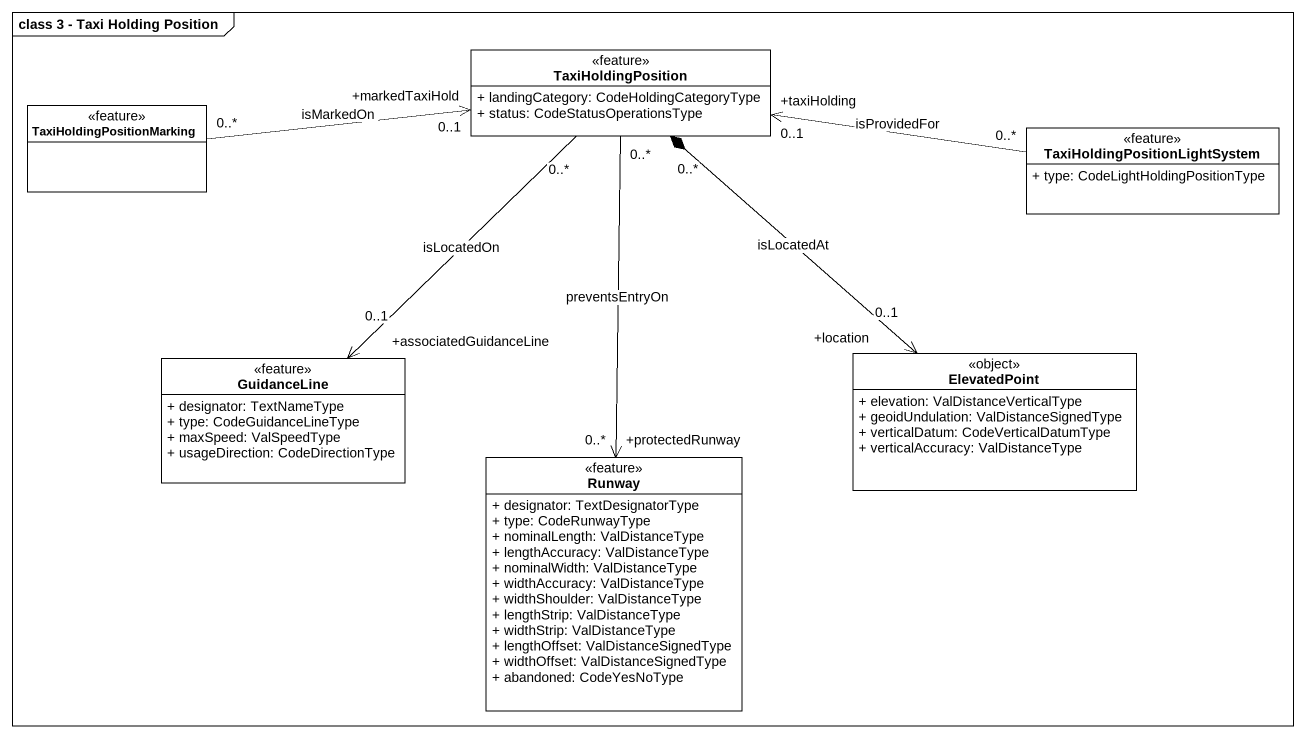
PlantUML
@startuml
mainframe class 3 - Taxi Holding Position
hide circle
hide empty members
skinparam classAttributeIconSize 0
class TaxiHoldingPosition <<feature>> {
  + landingCategory: CodeHoldingCategoryType
  + status: CodeStatusOperationsType
}
class TaxiHoldingPositionMarking <<feature>>
class "TaxiHoldingPositionLightSystem" as TaxiHoldingPositionLightSyst <<feature>> {
  + type: CodeLightHoldingPositionType
}
class GuidanceLine <<feature>> {
  + designator: TextNameType
  + type: CodeGuidanceLineType
  + maxSpeed: ValSpeedType
  + usageDirection: CodeDirectionType
}
class ElevatedPoint <<object>> {
  + elevation: ValDistanceVerticalType
  + geoidUndulation: ValDistanceSignedType
  + verticalDatum: CodeVerticalDatumType
  + verticalAccuracy: ValDistanceType
}
class Runway <<feature>> {
  + designator: TextDesignatorType
  + type: CodeRunwayType
  + nominalLength: ValDistanceType
  + lengthAccuracy: ValDistanceType
  + nominalWidth: ValDistanceType
  + widthAccuracy: ValDistanceType
  + widthShoulder: ValDistanceType
  + lengthStrip: ValDistanceType
  + widthStrip: ValDistanceType
  + lengthOffset: ValDistanceSignedType
  + widthOffset: ValDistanceSignedType
  + abandoned: CodeYesNoType
}
TaxiHoldingPosition "0..*" --> "+associatedGuidanceLine\n0..1" GuidanceLine : isLocatedOn
TaxiHoldingPosition "0..*" --> "+protectedRunway\n0..*" Runway : preventsEntryOn
TaxiHoldingPositionMarking "0..*" -right-> "+markedTaxiHold\n0..1" TaxiHoldingPosition : isMarkedOn
TaxiHoldingPositionLightSyst "0..*" -left-> "+taxiHolding\n0..1" TaxiHoldingPosition : isProvidedFor
ElevatedPoint "+location\n0..1" <-up-* "0..*" TaxiHoldingPosition : isLocatedAt
@enduml
